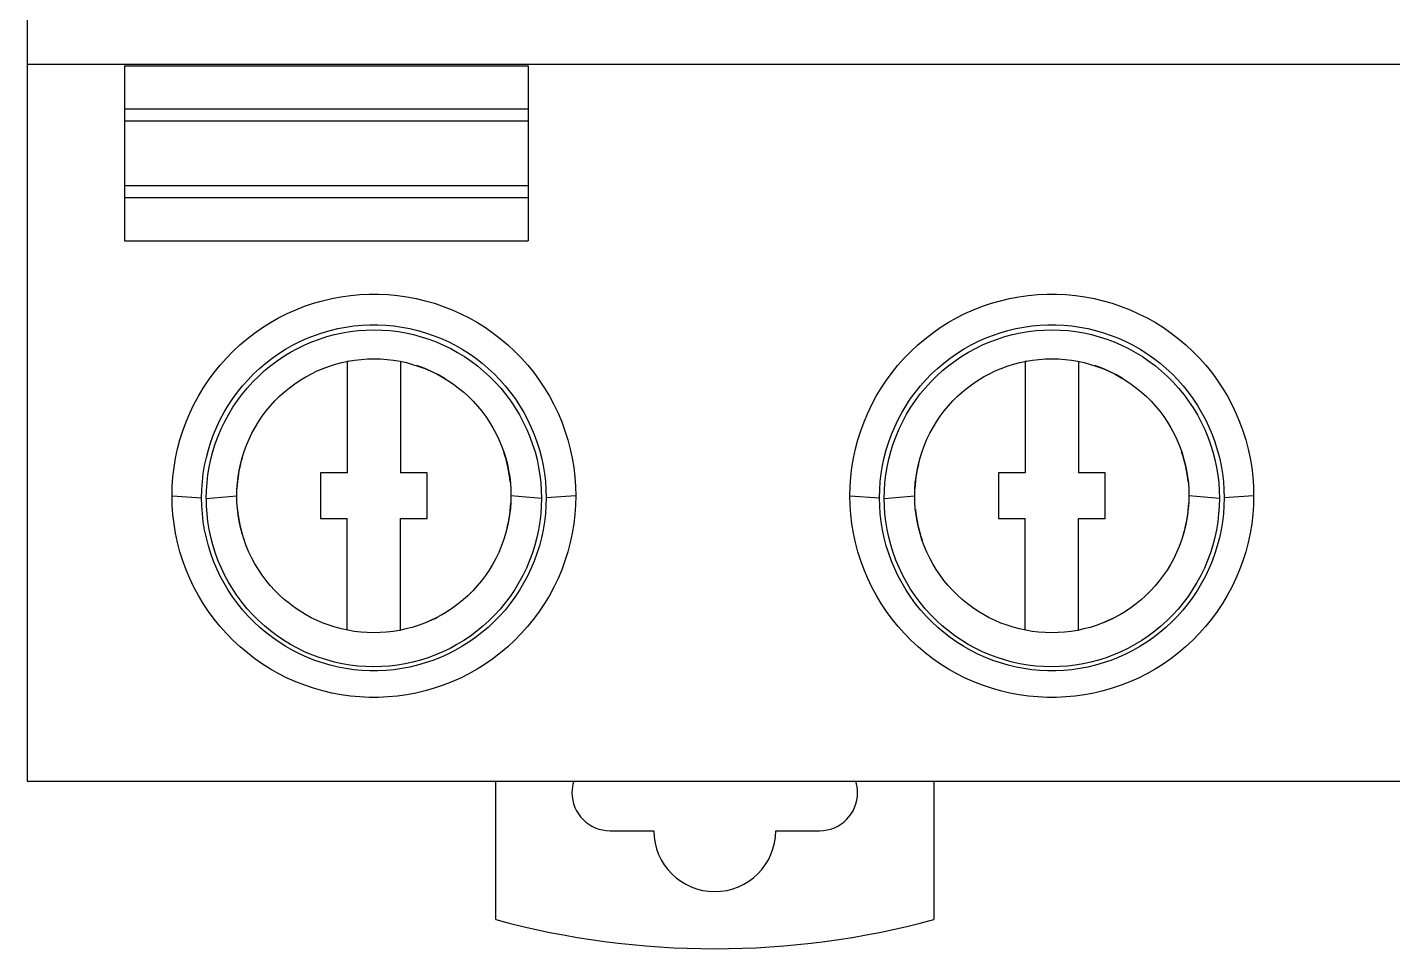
# Model space of a CAD drawing. Header units: millimetres. Extents: x 3609 to 5941, y 2453 to 3731.
# Drawn here: x 5294.52 to 5328.85, y 3342.35 to 3365.53 of the extents above; entities that cross this region are included whole.
import ezdxf

# ---------------------------------------------------------------- set-up
doc = ezdxf.new("R2010")
doc.units = ezdxf.units.MM

msp = doc.modelspace()

# ---------------------------------------------------------------- linework, layer by layer
for p, q in [((5294.519, 3366.579), (5294.519, 3364.605)), ((5294.519, 3364.605), (5294.519, 3346.562)), ((5294.519, 3364.605), (5363.187, 3364.605)), ((5296.961, 3364.567), (5296.961, 3362.35)), ((5296.961, 3364.567), (5307.113, 3364.567)), ((5307.113, 3364.567), (5307.113, 3362.35)), ((5296.961, 3363.482), (5307.113, 3363.482)), ((5296.961, 3363.179), (5307.113, 3363.179)), ((5296.961, 3362.35), (5296.961, 3360.162)), ((5307.113, 3362.35), (5307.113, 3360.162)), ((5296.961, 3361.551), (5307.113, 3361.551)), ((5296.961, 3361.247), (5307.113, 3361.247)), ((5296.961, 3360.162), (5307.113, 3360.162)), ((5301.489, 3358.512), (5301.714, 3358.588)), ((5301.714, 3358.588), (5301.943, 3358.654)), ((5301.943, 3358.654), (5302.174, 3358.709)), ((5302.174, 3358.709), (5302.407, 3358.753)), ((5302.407, 3358.753), (5302.642, 3358.786)), ((5302.642, 3358.786), (5302.879, 3358.809)), ((5302.879, 3358.809), (5303.116, 3358.82)), ((5303.116, 3358.82), (5303.353, 3358.82)), ((5303.353, 3358.82), (5303.591, 3358.809)), ((5303.591, 3358.809), (5303.827, 3358.786)), ((5303.827, 3358.786), (5304.062, 3358.753)), ((5304.062, 3358.753), (5304.296, 3358.709)), ((5304.296, 3358.709), (5304.527, 3358.654)), ((5304.527, 3358.654), (5304.755, 3358.588)), ((5304.755, 3358.588), (5304.98, 3358.511)), ((5318.536, 3358.512), (5318.761, 3358.588)), ((5318.761, 3358.588), (5318.99, 3358.654)), ((5318.99, 3358.654), (5319.221, 3358.709)), ((5319.221, 3358.709), (5319.454, 3358.753)), ((5319.454, 3358.753), (5319.689, 3358.786)), ((5319.689, 3358.786), (5319.926, 3358.809)), ((5319.926, 3358.809), (5320.163, 3358.82)), ((5320.163, 3358.82), (5320.401, 3358.82)), ((5320.401, 3358.82), (5320.638, 3358.809)), ((5320.638, 3358.809), (5320.874, 3358.786)), ((5320.874, 3358.786), (5321.11, 3358.753)), ((5321.11, 3358.753), (5321.343, 3358.709)), ((5321.343, 3358.709), (5321.574, 3358.654)), ((5321.574, 3358.654), (5321.802, 3358.588)), ((5321.802, 3358.588), (5322.027, 3358.511)), ((5300.632, 3358.103), (5300.839, 3358.22)), ((5300.839, 3358.22), (5301.051, 3358.328)), ((5301.051, 3358.328), (5301.268, 3358.425)), ((5301.268, 3358.425), (5301.489, 3358.512)), ((5304.98, 3358.511), (5305.201, 3358.424)), ((5305.201, 3358.424), (5305.418, 3358.327)), ((5305.418, 3358.327), (5305.63, 3358.22)), ((5305.63, 3358.22), (5305.837, 3358.103)), ((5317.679, 3358.103), (5317.886, 3358.22)), ((5317.886, 3358.22), (5318.098, 3358.328)), ((5318.098, 3358.328), (5318.315, 3358.425)), ((5318.315, 3358.425), (5318.536, 3358.512)), ((5322.027, 3358.511), (5322.249, 3358.424)), ((5322.249, 3358.424), (5322.465, 3358.327)), ((5322.465, 3358.327), (5322.678, 3358.22)), ((5322.678, 3358.22), (5322.885, 3358.103)), ((5300.235, 3357.84), (5300.431, 3357.976)), ((5300.431, 3357.976), (5300.632, 3358.103)), ((5301.745, 3357.782), (5301.937, 3357.847)), ((5301.937, 3357.847), (5302.132, 3357.904)), ((5302.132, 3357.904), (5302.329, 3357.951)), ((5302.329, 3357.951), (5302.528, 3357.989)), ((5302.444, 3357.844), (5302.641, 3357.877)), ((5302.528, 3357.989), (5302.729, 3358.017)), ((5302.641, 3357.877), (5302.841, 3357.901)), ((5302.729, 3358.017), (5302.931, 3358.036)), ((5302.841, 3357.901), (5303.041, 3357.915)), ((5302.931, 3358.036), (5303.133, 3358.046)), ((5303.041, 3357.915), (5303.241, 3357.919)), ((5303.133, 3358.046), (5303.336, 3358.046)), ((5303.241, 3357.919), (5303.442, 3357.914)), ((5303.336, 3358.046), (5303.538, 3358.036)), ((5303.442, 3357.914), (5303.642, 3357.9)), ((5303.538, 3358.036), (5303.74, 3358.017)), ((5303.642, 3357.9), (5303.841, 3357.875)), ((5303.74, 3358.017), (5303.941, 3357.989)), ((5303.841, 3357.875), (5304.038, 3357.842)), ((5303.941, 3357.989), (5304.14, 3357.951)), ((5304.14, 3357.951), (5304.337, 3357.904)), ((5304.337, 3357.904), (5304.532, 3357.847)), ((5304.532, 3357.847), (5304.724, 3357.782)), ((5305.837, 3358.103), (5306.039, 3357.976)), ((5306.039, 3357.976), (5306.234, 3357.84)), ((5317.283, 3357.84), (5317.478, 3357.976)), ((5317.478, 3357.976), (5317.679, 3358.103)), ((5318.793, 3357.782), (5318.984, 3357.847)), ((5318.984, 3357.847), (5319.179, 3357.904)), ((5319.179, 3357.904), (5319.376, 3357.951)), ((5319.376, 3357.951), (5319.576, 3357.989)), ((5319.491, 3357.844), (5319.689, 3357.877)), ((5319.576, 3357.989), (5319.776, 3358.017)), ((5319.689, 3357.877), (5319.888, 3357.901)), ((5319.776, 3358.017), (5319.978, 3358.036)), ((5319.888, 3357.901), (5320.088, 3357.915)), ((5319.978, 3358.036), (5320.181, 3358.046)), ((5320.088, 3357.915), (5320.289, 3357.919)), ((5320.181, 3358.046), (5320.383, 3358.046)), ((5320.289, 3357.919), (5320.489, 3357.914)), ((5320.383, 3358.046), (5320.586, 3358.036)), ((5320.489, 3357.914), (5320.689, 3357.9)), ((5320.586, 3358.036), (5320.787, 3358.017)), ((5320.689, 3357.9), (5320.888, 3357.875)), ((5320.787, 3358.017), (5320.988, 3357.989)), ((5320.888, 3357.875), (5321.085, 3357.842)), ((5320.988, 3357.989), (5321.187, 3357.951)), ((5321.187, 3357.951), (5321.384, 3357.904)), ((5321.384, 3357.904), (5321.579, 3357.847)), ((5321.579, 3357.847), (5321.771, 3357.782)), ((5322.885, 3358.103), (5323.086, 3357.976)), ((5323.086, 3357.976), (5323.281, 3357.84)), ((5299.691, 3357.379), (5299.865, 3357.542)), ((5299.865, 3357.542), (5300.047, 3357.695)), ((5300.047, 3357.695), (5300.235, 3357.84)), ((5301.014, 3357.432), (5301.19, 3357.532)), ((5301.19, 3357.532), (5301.371, 3357.624)), ((5301.315, 3357.454), (5301.494, 3357.541)), ((5301.371, 3357.624), (5301.557, 3357.707)), ((5301.494, 3357.541), (5301.678, 3357.62)), ((5301.557, 3357.707), (5301.745, 3357.782)), ((5301.678, 3357.62), (5301.865, 3357.689)), ((5301.865, 3357.689), (5302.055, 3357.75)), ((5302.055, 3357.75), (5302.248, 3357.802)), ((5302.248, 3357.802), (5302.444, 3357.844)), ((5304.038, 3357.842), (5304.233, 3357.799)), ((5304.233, 3357.799), (5304.426, 3357.746)), ((5304.426, 3357.746), (5304.616, 3357.685)), ((5304.616, 3357.685), (5304.803, 3357.615)), ((5304.724, 3357.782), (5304.913, 3357.707)), ((5304.803, 3357.615), (5304.986, 3357.536)), ((5304.913, 3357.707), (5305.098, 3357.624)), ((5304.986, 3357.536), (5305.165, 3357.448)), ((5305.098, 3357.624), (5305.279, 3357.532)), ((5305.279, 3357.532), (5305.455, 3357.431)), ((5306.234, 3357.84), (5306.422, 3357.695)), ((5306.422, 3357.695), (5306.604, 3357.541)), ((5306.604, 3357.541), (5306.778, 3357.379)), ((5316.738, 3357.379), (5316.912, 3357.542)), ((5316.912, 3357.542), (5317.094, 3357.695)), ((5317.094, 3357.695), (5317.283, 3357.84)), ((5318.061, 3357.432), (5318.238, 3357.532)), ((5318.238, 3357.532), (5318.419, 3357.624)), ((5318.362, 3357.454), (5318.541, 3357.541)), ((5318.419, 3357.624), (5318.604, 3357.707)), ((5318.541, 3357.541), (5318.725, 3357.62)), ((5318.604, 3357.707), (5318.793, 3357.782)), ((5318.725, 3357.62), (5318.912, 3357.689)), ((5318.912, 3357.689), (5319.102, 3357.75)), ((5319.102, 3357.75), (5319.295, 3357.802)), ((5319.295, 3357.802), (5319.491, 3357.844)), ((5321.085, 3357.842), (5321.28, 3357.799)), ((5321.28, 3357.799), (5321.473, 3357.746)), ((5321.473, 3357.746), (5321.663, 3357.685)), ((5321.663, 3357.685), (5321.85, 3357.615)), ((5321.771, 3357.782), (5321.96, 3357.707)), ((5321.85, 3357.615), (5322.033, 3357.536)), ((5321.96, 3357.707), (5322.145, 3357.624)), ((5322.033, 3357.536), (5322.212, 3357.448)), ((5322.145, 3357.624), (5322.326, 3357.532)), ((5322.326, 3357.532), (5322.503, 3357.431)), ((5323.281, 3357.84), (5323.47, 3357.695)), ((5323.47, 3357.695), (5323.651, 3357.541)), ((5323.651, 3357.541), (5323.826, 3357.379)), ((5299.366, 3357.031), (5299.524, 3357.209)), ((5299.524, 3357.209), (5299.691, 3357.379)), ((5300.515, 3357.082), (5300.676, 3357.207)), ((5300.676, 3357.207), (5300.842, 3357.323)), ((5300.803, 3357.142), (5300.969, 3357.255)), ((5300.842, 3357.323), (5301.014, 3357.432)), ((5300.969, 3357.255), (5301.139, 3357.358)), ((5301.139, 3357.358), (5301.315, 3357.454)), ((5302.749, 3357.159), (5302.912, 3357.178)), ((5302.912, 3357.178), (5303.076, 3357.189)), ((5303.076, 3357.189), (5303.24, 3357.193)), ((5303.24, 3357.193), (5303.404, 3357.189)), ((5303.404, 3357.189), (5303.568, 3357.177)), ((5303.568, 3357.177), (5303.731, 3357.157)), ((5305.165, 3357.448), (5305.34, 3357.352)), ((5305.34, 3357.352), (5305.511, 3357.248)), ((5305.455, 3357.431), (5305.627, 3357.323)), ((5305.511, 3357.248), (5305.677, 3357.135)), ((5305.627, 3357.323), (5305.794, 3357.206)), ((5305.794, 3357.206), (5305.955, 3357.082)), ((5306.778, 3357.379), (5306.945, 3357.209)), ((5306.945, 3357.209), (5307.103, 3357.031)), ((5316.413, 3357.031), (5316.571, 3357.209)), ((5316.571, 3357.209), (5316.738, 3357.379)), ((5317.562, 3357.082), (5317.723, 3357.207)), ((5317.723, 3357.207), (5317.889, 3357.323)), ((5317.85, 3357.142), (5318.016, 3357.255)), ((5317.889, 3357.323), (5318.061, 3357.432)), ((5318.016, 3357.255), (5318.187, 3357.358)), ((5318.187, 3357.358), (5318.362, 3357.454)), ((5319.796, 3357.159), (5319.959, 3357.178)), ((5319.959, 3357.178), (5320.123, 3357.189)), ((5320.123, 3357.189), (5320.287, 3357.193)), ((5320.287, 3357.193), (5320.452, 3357.189)), ((5320.452, 3357.189), (5320.615, 3357.177)), ((5320.615, 3357.177), (5320.778, 3357.157)), ((5322.212, 3357.448), (5322.387, 3357.352)), ((5322.387, 3357.352), (5322.558, 3357.248)), ((5322.503, 3357.431), (5322.674, 3357.323)), ((5322.558, 3357.248), (5322.724, 3357.135)), ((5322.674, 3357.323), (5322.841, 3357.206)), ((5322.841, 3357.206), (5323.002, 3357.082)), ((5323.826, 3357.379), (5323.992, 3357.209)), ((5323.992, 3357.209), (5324.151, 3357.031)), ((5299.075, 3356.654), (5299.216, 3356.846)), ((5299.216, 3356.846), (5299.366, 3357.031)), ((5300.211, 3356.812), (5300.36, 3356.951)), ((5300.337, 3356.758), (5300.486, 3356.894)), ((5300.36, 3356.951), (5300.515, 3357.082)), ((5300.486, 3356.894), (5300.642, 3357.022)), ((5300.642, 3357.022), (5300.803, 3357.142)), ((5301.664, 3356.814), (5301.811, 3356.885)), ((5301.811, 3356.885), (5301.961, 3356.949)), ((5301.961, 3356.949), (5302.114, 3357.006)), ((5302.114, 3357.006), (5302.269, 3357.055)), ((5302.269, 3357.055), (5302.427, 3357.097)), ((5302.427, 3357.097), (5302.587, 3357.132)), ((5302.564, 3357.127), (5302.564, 3354.32)), ((5302.587, 3357.132), (5302.749, 3357.159)), ((5303.731, 3357.157), (5303.892, 3357.13)), ((5303.892, 3357.13), (5304.052, 3357.095)), ((5303.905, 3357.127), (5303.905, 3354.32)), ((5304.052, 3357.095), (5304.209, 3357.052)), ((5304.209, 3357.052), (5304.365, 3357.002)), ((5304.365, 3357.002), (5304.517, 3356.945)), ((5304.517, 3356.945), (5304.667, 3356.881)), ((5304.667, 3356.881), (5304.814, 3356.81)), ((5305.677, 3357.135), (5305.838, 3357.013)), ((5305.838, 3357.013), (5305.993, 3356.884)), ((5305.955, 3357.082), (5306.11, 3356.95)), ((5305.993, 3356.884), (5306.143, 3356.748)), ((5306.11, 3356.95), (5306.258, 3356.811)), ((5307.103, 3357.031), (5307.253, 3356.846)), ((5307.253, 3356.846), (5307.394, 3356.653)), ((5316.122, 3356.654), (5316.263, 3356.846)), ((5316.263, 3356.846), (5316.413, 3357.031)), ((5317.258, 3356.812), (5317.407, 3356.951)), ((5317.384, 3356.758), (5317.533, 3356.894)), ((5317.407, 3356.951), (5317.562, 3357.082)), ((5317.533, 3356.894), (5317.689, 3357.022)), ((5317.689, 3357.022), (5317.85, 3357.142)), ((5318.711, 3356.814), (5318.858, 3356.885)), ((5318.858, 3356.885), (5319.008, 3356.949)), ((5319.008, 3356.949), (5319.161, 3357.006)), ((5319.161, 3357.006), (5319.317, 3357.055)), ((5319.317, 3357.055), (5319.475, 3357.097)), ((5319.475, 3357.097), (5319.635, 3357.132)), ((5319.611, 3357.127), (5319.611, 3354.32)), ((5319.635, 3357.132), (5319.796, 3357.159)), ((5320.778, 3357.157), (5320.939, 3357.13)), ((5320.939, 3357.13), (5321.099, 3357.095)), ((5320.952, 3357.127), (5320.952, 3354.32)), ((5321.099, 3357.095), (5321.257, 3357.052)), ((5321.257, 3357.052), (5321.412, 3357.002)), ((5321.412, 3357.002), (5321.565, 3356.945)), ((5321.565, 3356.945), (5321.714, 3356.881)), ((5321.714, 3356.881), (5321.861, 3356.81)), ((5322.724, 3357.135), (5322.885, 3357.013)), ((5322.885, 3357.013), (5323.041, 3356.884)), ((5323.002, 3357.082), (5323.157, 3356.95)), ((5323.041, 3356.884), (5323.19, 3356.748)), ((5323.157, 3356.95), (5323.306, 3356.811)), ((5324.151, 3357.031), (5324.301, 3356.846)), ((5324.301, 3356.846), (5324.442, 3356.653)), ((5298.943, 3356.455), (5299.075, 3356.654)), ((5299.805, 3356.355), (5299.933, 3356.513)), ((5299.933, 3356.513), (5300.069, 3356.666)), ((5300.056, 3356.464), (5300.193, 3356.615)), ((5300.069, 3356.666), (5300.211, 3356.812)), ((5300.193, 3356.615), (5300.337, 3356.758)), ((5301.113, 3356.463), (5301.245, 3356.561)), ((5301.245, 3356.561), (5301.381, 3356.652)), ((5301.381, 3356.652), (5301.52, 3356.737)), ((5301.52, 3356.737), (5301.664, 3356.814)), ((5304.814, 3356.81), (5304.957, 3356.732)), ((5304.957, 3356.732), (5305.097, 3356.646)), ((5305.097, 3356.646), (5305.233, 3356.555)), ((5305.233, 3356.555), (5305.365, 3356.456)), ((5306.143, 3356.748), (5306.286, 3356.603)), ((5306.258, 3356.811), (5306.4, 3356.665)), ((5306.286, 3356.603), (5306.423, 3356.452)), ((5306.4, 3356.665), (5306.536, 3356.513)), ((5306.536, 3356.513), (5306.664, 3356.354)), ((5307.394, 3356.653), (5307.526, 3356.455)), ((5315.99, 3356.455), (5316.122, 3356.654)), ((5316.853, 3356.355), (5316.981, 3356.513)), ((5316.981, 3356.513), (5317.116, 3356.666)), ((5317.104, 3356.464), (5317.24, 3356.615)), ((5317.116, 3356.666), (5317.258, 3356.812)), ((5317.24, 3356.615), (5317.384, 3356.758)), ((5318.16, 3356.463), (5318.292, 3356.561)), ((5318.292, 3356.561), (5318.428, 3356.652)), ((5318.428, 3356.652), (5318.567, 3356.737)), ((5318.567, 3356.737), (5318.711, 3356.814)), ((5321.861, 3356.81), (5322.004, 3356.732)), ((5322.004, 3356.732), (5322.144, 3356.646)), ((5322.144, 3356.646), (5322.28, 3356.555)), ((5322.28, 3356.555), (5322.412, 3356.456)), ((5323.19, 3356.748), (5323.334, 3356.603)), ((5323.306, 3356.811), (5323.448, 3356.665)), ((5323.334, 3356.603), (5323.47, 3356.452)), ((5323.448, 3356.665), (5323.583, 3356.513)), ((5323.583, 3356.513), (5323.711, 3356.354)), ((5324.442, 3356.653), (5324.574, 3356.455)), ((5298.707, 3356.041), (5298.82, 3356.251)), ((5298.82, 3356.251), (5298.943, 3356.455)), ((5299.572, 3356.02), (5299.685, 3356.19)), ((5299.685, 3356.19), (5299.805, 3356.355)), ((5299.69, 3355.972), (5299.804, 3356.142)), ((5299.804, 3356.142), (5299.927, 3356.306)), ((5299.927, 3356.306), (5300.056, 3356.464)), ((5300.634, 3356.009), (5300.746, 3356.132)), ((5300.746, 3356.132), (5300.863, 3356.248)), ((5300.863, 3356.248), (5300.986, 3356.359)), ((5300.986, 3356.359), (5301.113, 3356.463)), ((5305.365, 3356.456), (5305.492, 3356.351)), ((5305.492, 3356.351), (5305.614, 3356.24)), ((5305.614, 3356.24), (5305.731, 3356.123)), ((5306.423, 3356.452), (5306.552, 3356.293)), ((5306.552, 3356.293), (5306.674, 3356.129)), ((5306.664, 3356.354), (5306.784, 3356.19)), ((5306.784, 3356.19), (5306.897, 3356.019)), ((5307.526, 3356.455), (5307.649, 3356.25)), ((5307.649, 3356.25), (5307.762, 3356.04)), ((5315.754, 3356.041), (5315.867, 3356.251)), ((5315.867, 3356.251), (5315.99, 3356.455)), ((5316.619, 3356.02), (5316.732, 3356.19)), ((5316.732, 3356.19), (5316.853, 3356.355)), ((5316.737, 3355.972), (5316.851, 3356.142)), ((5316.851, 3356.142), (5316.974, 3356.306)), ((5316.974, 3356.306), (5317.104, 3356.464)), ((5317.681, 3356.009), (5317.793, 3356.132)), ((5317.793, 3356.132), (5317.911, 3356.248)), ((5317.911, 3356.248), (5318.033, 3356.359)), ((5318.033, 3356.359), (5318.16, 3356.463)), ((5322.412, 3356.456), (5322.539, 3356.351)), ((5322.539, 3356.351), (5322.661, 3356.24)), ((5322.661, 3356.24), (5322.779, 3356.123)), ((5323.47, 3356.452), (5323.6, 3356.293)), ((5323.6, 3356.293), (5323.722, 3356.129)), ((5323.711, 3356.354), (5323.831, 3356.19)), ((5323.831, 3356.19), (5323.944, 3356.019)), ((5324.574, 3356.455), (5324.696, 3356.25)), ((5324.696, 3356.25), (5324.809, 3356.04)), ((5298.512, 3355.606), (5298.604, 3355.826)), ((5298.604, 3355.826), (5298.707, 3356.041)), ((5299.371, 3355.664), (5299.468, 3355.845)), ((5299.468, 3355.845), (5299.572, 3356.02)), ((5299.486, 3355.616), (5299.583, 3355.797)), ((5299.583, 3355.797), (5299.69, 3355.972)), ((5300.428, 3355.748), (5300.528, 3355.881)), ((5300.528, 3355.881), (5300.634, 3356.009)), ((5305.731, 3356.123), (5305.843, 3355.999)), ((5305.843, 3355.999), (5305.949, 3355.87)), ((5305.949, 3355.87), (5306.049, 3355.736)), ((5306.674, 3356.129), (5306.788, 3355.958)), ((5306.788, 3355.958), (5306.894, 3355.782)), ((5306.897, 3356.019), (5307.001, 3355.844)), ((5307.001, 3355.844), (5307.098, 3355.664)), ((5307.762, 3356.04), (5307.865, 3355.825)), ((5307.865, 3355.825), (5307.957, 3355.605)), ((5315.559, 3355.606), (5315.652, 3355.826)), ((5315.652, 3355.826), (5315.754, 3356.041)), ((5316.419, 3355.664), (5316.515, 3355.845)), ((5316.515, 3355.845), (5316.619, 3356.02)), ((5316.533, 3355.616), (5316.63, 3355.797)), ((5316.63, 3355.797), (5316.737, 3355.972)), ((5317.475, 3355.748), (5317.575, 3355.881)), ((5317.575, 3355.881), (5317.681, 3356.009)), ((5322.779, 3356.123), (5322.89, 3355.999)), ((5322.89, 3355.999), (5322.996, 3355.87)), ((5322.996, 3355.87), (5323.096, 3355.736)), ((5323.722, 3356.129), (5323.836, 3355.958)), ((5323.836, 3355.958), (5323.941, 3355.782)), ((5323.944, 3356.019), (5324.049, 3355.844)), ((5324.049, 3355.844), (5324.145, 3355.664)), ((5324.809, 3356.04), (5324.912, 3355.825)), ((5324.912, 3355.825), (5325.004, 3355.605)), ((5298.429, 3355.381), (5298.512, 3355.606)), ((5299.204, 3355.291), (5299.284, 3355.48)), ((5299.284, 3355.48), (5299.371, 3355.664)), ((5299.397, 3355.431), (5299.486, 3355.616)), ((5300.167, 3355.32), (5300.247, 3355.467)), ((5300.247, 3355.467), (5300.334, 3355.609)), ((5300.334, 3355.609), (5300.428, 3355.748)), ((5306.049, 3355.736), (5306.142, 3355.598)), ((5306.142, 3355.598), (5306.228, 3355.454)), ((5306.228, 3355.454), (5306.308, 3355.307)), ((5306.894, 3355.782), (5306.991, 3355.601)), ((5306.991, 3355.601), (5307.078, 3355.416)), ((5307.098, 3355.664), (5307.185, 3355.479)), ((5307.185, 3355.479), (5307.265, 3355.291)), ((5307.957, 3355.605), (5308.039, 3355.381)), ((5315.477, 3355.381), (5315.559, 3355.606)), ((5316.252, 3355.291), (5316.331, 3355.48)), ((5316.331, 3355.48), (5316.419, 3355.664)), ((5316.444, 3355.431), (5316.533, 3355.616)), ((5317.214, 3355.32), (5317.294, 3355.467)), ((5317.294, 3355.467), (5317.381, 3355.609)), ((5317.381, 3355.609), (5317.475, 3355.748)), ((5323.096, 3355.736), (5323.189, 3355.598)), ((5323.189, 3355.598), (5323.276, 3355.454)), ((5323.276, 3355.454), (5323.355, 3355.307)), ((5323.941, 3355.782), (5324.038, 3355.601)), ((5324.038, 3355.601), (5324.126, 3355.416)), ((5324.145, 3355.664), (5324.233, 3355.479)), ((5324.233, 3355.479), (5324.312, 3355.291)), ((5325.004, 3355.605), (5325.087, 3355.381)), ((5298.297, 3354.923), (5298.358, 3355.154)), ((5298.358, 3355.154), (5298.429, 3355.381)), ((5299.073, 3354.904), (5299.134, 3355.099)), ((5299.134, 3355.099), (5299.204, 3355.291)), ((5299.247, 3355.051), (5299.317, 3355.243)), ((5299.317, 3355.243), (5299.397, 3355.431)), ((5300.03, 3355.016), (5300.095, 3355.169)), ((5300.095, 3355.169), (5300.167, 3355.32)), ((5306.308, 3355.307), (5306.38, 3355.157)), ((5306.38, 3355.157), (5306.444, 3355.004)), ((5307.078, 3355.416), (5307.157, 3355.228)), ((5307.157, 3355.228), (5307.226, 3355.038)), ((5307.265, 3355.291), (5307.335, 3355.099)), ((5308.039, 3355.381), (5308.111, 3355.153)), ((5308.111, 3355.153), (5308.172, 3354.922)), ((5315.344, 3354.923), (5315.405, 3355.154)), ((5315.405, 3355.154), (5315.477, 3355.381)), ((5316.12, 3354.904), (5316.181, 3355.099)), ((5316.181, 3355.099), (5316.252, 3355.291)), ((5316.294, 3355.051), (5316.364, 3355.243)), ((5316.364, 3355.243), (5316.444, 3355.431)), ((5317.077, 3355.016), (5317.142, 3355.169)), ((5317.142, 3355.169), (5317.214, 3355.32)), ((5323.355, 3355.307), (5323.427, 3355.157)), ((5323.427, 3355.157), (5323.491, 3355.004)), ((5324.126, 3355.416), (5324.204, 3355.228)), ((5324.204, 3355.228), (5324.273, 3355.038)), ((5324.312, 3355.291), (5324.382, 3355.099)), ((5325.087, 3355.381), (5325.158, 3355.153)), ((5325.158, 3355.153), (5325.219, 3354.922)), ((5298.247, 3354.689), (5298.297, 3354.923)), ((5299.021, 3354.706), (5299.073, 3354.904)), ((5299.135, 3354.663), (5299.186, 3354.858)), ((5299.186, 3354.858), (5299.247, 3355.051)), ((5299.922, 3354.703), (5299.972, 3354.86)), ((5299.972, 3354.86), (5300.03, 3355.016)), ((5306.444, 3355.004), (5306.5, 3354.85)), ((5306.5, 3354.85), (5306.549, 3354.694)), ((5307.226, 3355.038), (5307.286, 3354.847)), ((5307.286, 3354.847), (5307.336, 3354.654)), ((5307.335, 3355.099), (5307.396, 3354.903)), ((5307.396, 3354.903), (5307.448, 3354.705)), ((5308.172, 3354.922), (5308.222, 3354.689)), ((5315.294, 3354.689), (5315.344, 3354.923)), ((5316.068, 3354.706), (5316.12, 3354.904)), ((5316.182, 3354.663), (5316.233, 3354.858)), ((5316.233, 3354.858), (5316.294, 3355.051)), ((5316.969, 3354.703), (5317.019, 3354.86)), ((5317.019, 3354.86), (5317.077, 3355.016)), ((5323.491, 3355.004), (5323.548, 3354.85)), ((5323.548, 3354.85), (5323.596, 3354.694)), ((5324.273, 3355.038), (5324.333, 3354.847)), ((5324.333, 3354.847), (5324.383, 3354.654)), ((5324.382, 3355.099), (5324.443, 3354.903)), ((5324.443, 3354.903), (5324.495, 3354.705)), ((5325.219, 3354.922), (5325.269, 3354.689)), ((5298.18, 3354.218), (5298.208, 3354.454)), ((5298.208, 3354.454), (5298.247, 3354.689)), ((5298.945, 3354.304), (5298.978, 3354.506)), ((5298.978, 3354.506), (5299.021, 3354.706)), ((5299.061, 3354.27), (5299.093, 3354.466)), ((5299.093, 3354.466), (5299.135, 3354.663)), ((5299.846, 3354.384), (5299.88, 3354.544)), ((5299.88, 3354.544), (5299.922, 3354.703)), ((5306.549, 3354.694), (5306.59, 3354.537)), ((5306.59, 3354.537), (5306.623, 3354.379)), ((5307.336, 3354.654), (5307.377, 3354.46)), ((5307.377, 3354.46), (5307.408, 3354.265)), ((5307.448, 3354.705), (5307.49, 3354.505)), ((5307.49, 3354.505), (5307.524, 3354.304)), ((5308.222, 3354.689), (5308.261, 3354.454)), ((5308.261, 3354.454), (5308.288, 3354.218)), ((5315.228, 3354.218), (5315.255, 3354.454)), ((5315.255, 3354.454), (5315.294, 3354.689)), ((5315.992, 3354.304), (5316.026, 3354.506)), ((5316.026, 3354.506), (5316.068, 3354.706)), ((5316.108, 3354.27), (5316.141, 3354.466)), ((5316.141, 3354.466), (5316.182, 3354.663)), ((5316.894, 3354.384), (5316.928, 3354.544)), ((5316.928, 3354.544), (5316.969, 3354.703)), ((5323.596, 3354.694), (5323.637, 3354.537)), ((5323.637, 3354.537), (5323.671, 3354.379)), ((5324.383, 3354.654), (5324.424, 3354.46)), ((5324.424, 3354.46), (5324.455, 3354.265)), ((5324.495, 3354.705), (5324.538, 3354.505)), ((5324.538, 3354.505), (5324.571, 3354.304)), ((5325.269, 3354.689), (5325.308, 3354.454)), ((5325.308, 3354.454), (5325.336, 3354.218)), ((5298.164, 3353.981), (5298.18, 3354.218)), ((5298.907, 3353.899), (5298.921, 3354.102)), ((5298.921, 3354.102), (5298.945, 3354.304)), ((5299.025, 3353.876), (5299.038, 3354.073)), ((5299.038, 3354.073), (5299.061, 3354.27)), ((5299.801, 3354.064), (5299.82, 3354.225)), ((5299.82, 3354.225), (5299.846, 3354.384)), ((5301.894, 3354.32), (5301.894, 3353.171)), ((5302.564, 3354.32), (5301.894, 3354.32)), ((5304.575, 3354.32), (5303.905, 3354.32)), ((5304.575, 3353.171), (5304.575, 3354.32)), ((5306.623, 3354.379), (5306.649, 3354.221)), ((5306.649, 3354.221), (5306.668, 3354.062)), ((5307.408, 3354.265), (5307.43, 3354.07)), ((5307.43, 3354.07), (5307.444, 3353.875)), ((5307.524, 3354.304), (5307.547, 3354.101)), ((5307.547, 3354.101), (5307.562, 3353.899)), ((5308.288, 3354.218), (5308.305, 3353.981)), ((5315.211, 3353.981), (5315.228, 3354.218)), ((5315.954, 3353.899), (5315.969, 3354.102)), ((5315.969, 3354.102), (5315.992, 3354.304)), ((5316.072, 3353.876), (5316.086, 3354.073)), ((5316.086, 3354.073), (5316.108, 3354.27)), ((5316.849, 3354.064), (5316.867, 3354.225)), ((5316.867, 3354.225), (5316.894, 3354.384)), ((5318.941, 3354.32), (5318.941, 3353.171)), ((5319.611, 3354.32), (5318.941, 3354.32)), ((5321.622, 3354.32), (5320.952, 3354.32)), ((5321.622, 3353.171), (5321.622, 3354.32)), ((5323.671, 3354.379), (5323.696, 3354.221)), ((5323.696, 3354.221), (5323.715, 3354.062)), ((5324.455, 3354.265), (5324.478, 3354.07)), ((5324.478, 3354.07), (5324.491, 3353.875)), ((5324.571, 3354.304), (5324.595, 3354.101)), ((5324.595, 3354.101), (5324.609, 3353.899)), ((5325.336, 3354.218), (5325.352, 3353.981)), ((5298.164, 3353.51), (5298.158, 3353.745)), ((5298.158, 3353.745), (5298.164, 3353.981)), ((5298.158, 3353.745), (5298.903, 3353.696)), ((5298.903, 3353.696), (5298.907, 3353.899)), ((5299.02, 3353.68), (5299.025, 3353.876)), ((5299.02, 3353.68), (5299.787, 3353.745)), ((5299.787, 3353.745), (5299.79, 3353.905)), ((5299.79, 3353.586), (5299.787, 3353.745)), ((5299.79, 3353.905), (5299.801, 3354.064)), ((5306.668, 3354.062), (5306.678, 3353.904)), ((5306.678, 3353.904), (5306.682, 3353.745)), ((5306.682, 3353.745), (5306.678, 3353.585)), ((5307.448, 3353.68), (5306.682, 3353.745)), ((5307.444, 3353.875), (5307.448, 3353.68)), ((5307.562, 3353.899), (5307.566, 3353.696)), ((5308.31, 3353.745), (5307.566, 3353.696)), ((5308.305, 3353.981), (5308.31, 3353.745)), ((5308.31, 3353.745), (5308.305, 3353.51)), ((5315.206, 3353.745), (5315.211, 3353.981)), ((5315.211, 3353.51), (5315.206, 3353.745)), ((5315.206, 3353.745), (5315.95, 3353.696)), ((5315.95, 3353.696), (5315.954, 3353.899)), ((5316.068, 3353.68), (5316.072, 3353.876)), ((5316.068, 3353.68), (5316.834, 3353.745)), ((5316.834, 3353.745), (5316.837, 3353.905)), ((5316.837, 3353.586), (5316.834, 3353.745)), ((5316.837, 3353.905), (5316.849, 3354.064)), ((5323.715, 3354.062), (5323.726, 3353.904)), ((5323.726, 3353.904), (5323.729, 3353.745)), ((5323.729, 3353.745), (5323.726, 3353.585)), ((5324.495, 3353.68), (5323.729, 3353.745)), ((5324.491, 3353.875), (5324.495, 3353.68)), ((5324.609, 3353.899), (5324.613, 3353.696)), ((5325.357, 3353.745), (5324.613, 3353.696)), ((5325.352, 3353.981), (5325.357, 3353.745)), ((5325.357, 3353.745), (5325.352, 3353.51)), ((5298.18, 3353.274), (5298.164, 3353.51)), ((5298.907, 3353.494), (5298.903, 3353.696)), ((5298.921, 3353.291), (5298.907, 3353.494)), ((5299.025, 3353.485), (5299.021, 3353.68)), ((5299.038, 3353.289), (5299.025, 3353.485)), ((5299.801, 3353.427), (5299.79, 3353.586)), ((5299.82, 3353.268), (5299.801, 3353.427)), ((5306.667, 3353.425), (5306.648, 3353.264)), ((5306.678, 3353.585), (5306.667, 3353.425)), ((5307.444, 3353.484), (5307.43, 3353.287)), ((5307.448, 3353.68), (5307.444, 3353.484)), ((5307.562, 3353.494), (5307.548, 3353.291)), ((5307.566, 3353.696), (5307.562, 3353.494)), ((5308.305, 3353.51), (5308.289, 3353.274)), ((5315.227, 3353.274), (5315.211, 3353.51)), ((5315.954, 3353.494), (5315.95, 3353.696)), ((5315.968, 3353.291), (5315.954, 3353.494)), ((5316.072, 3353.485), (5316.068, 3353.68)), ((5316.086, 3353.289), (5316.072, 3353.485)), ((5316.849, 3353.427), (5316.837, 3353.586)), ((5316.867, 3353.268), (5316.849, 3353.427)), ((5323.714, 3353.425), (5323.696, 3353.264)), ((5323.726, 3353.585), (5323.714, 3353.425)), ((5324.491, 3353.484), (5324.477, 3353.287)), ((5324.495, 3353.68), (5324.491, 3353.484)), ((5324.609, 3353.494), (5324.595, 3353.291)), ((5324.613, 3353.696), (5324.609, 3353.494)), ((5325.352, 3353.51), (5325.336, 3353.274)), ((5298.208, 3353.037), (5298.18, 3353.274)), ((5298.945, 3353.088), (5298.921, 3353.291)), ((5298.978, 3352.887), (5298.945, 3353.088)), ((5299.061, 3353.094), (5299.038, 3353.289)), ((5299.093, 3352.898), (5299.061, 3353.094)), ((5299.846, 3353.109), (5299.82, 3353.268)), ((5299.879, 3352.951), (5299.846, 3353.109)), ((5301.894, 3353.171), (5302.564, 3353.171)), ((5302.564, 3350.363), (5302.564, 3353.171)), ((5303.905, 3350.363), (5303.905, 3353.171)), ((5303.905, 3353.171), (5304.575, 3353.171)), ((5306.622, 3353.104), (5306.588, 3352.944)), ((5306.648, 3353.264), (5306.622, 3353.104)), ((5307.407, 3353.089), (5307.375, 3352.892)), ((5307.43, 3353.287), (5307.407, 3353.089)), ((5307.524, 3353.089), (5307.491, 3352.887)), ((5307.548, 3353.291), (5307.524, 3353.089)), ((5308.289, 3353.274), (5308.261, 3353.038)), ((5315.255, 3353.037), (5315.227, 3353.274)), ((5315.992, 3353.088), (5315.968, 3353.291)), ((5316.025, 3352.887), (5315.992, 3353.088)), ((5316.108, 3353.094), (5316.086, 3353.289)), ((5316.14, 3352.898), (5316.108, 3353.094)), ((5316.893, 3353.109), (5316.867, 3353.268)), ((5316.926, 3352.951), (5316.893, 3353.109)), ((5318.941, 3353.171), (5319.611, 3353.171)), ((5319.611, 3350.363), (5319.611, 3353.171)), ((5320.952, 3350.363), (5320.952, 3353.171)), ((5320.952, 3353.171), (5321.622, 3353.171)), ((5323.669, 3353.104), (5323.635, 3352.944)), ((5323.696, 3353.264), (5323.669, 3353.104)), ((5324.454, 3353.089), (5324.422, 3352.892)), ((5324.477, 3353.287), (5324.454, 3353.089)), ((5324.571, 3353.089), (5324.538, 3352.887)), ((5324.595, 3353.291), (5324.571, 3353.089)), ((5325.336, 3353.274), (5325.308, 3353.038)), ((5298.247, 3352.802), (5298.208, 3353.037)), ((5298.297, 3352.568), (5298.247, 3352.802)), ((5299.021, 3352.686), (5298.978, 3352.887)), ((5299.134, 3352.704), (5299.093, 3352.898)), ((5299.184, 3352.51), (5299.134, 3352.704)), ((5299.92, 3352.793), (5299.879, 3352.951)), ((5299.97, 3352.637), (5299.92, 3352.793)), ((5306.546, 3352.785), (5306.496, 3352.627)), ((5306.588, 3352.944), (5306.546, 3352.785)), ((5307.375, 3352.892), (5307.333, 3352.695)), ((5307.491, 3352.887), (5307.448, 3352.686)), ((5308.222, 3352.802), (5308.172, 3352.569)), ((5308.261, 3353.038), (5308.222, 3352.802)), ((5315.294, 3352.802), (5315.255, 3353.037)), ((5315.344, 3352.568), (5315.294, 3352.802)), ((5316.068, 3352.686), (5316.025, 3352.887)), ((5316.181, 3352.704), (5316.14, 3352.898)), ((5316.231, 3352.51), (5316.181, 3352.704)), ((5316.968, 3352.793), (5316.926, 3352.951)), ((5317.017, 3352.637), (5316.968, 3352.793)), ((5323.593, 3352.785), (5323.543, 3352.627)), ((5323.635, 3352.944), (5323.593, 3352.785)), ((5324.422, 3352.892), (5324.38, 3352.695)), ((5324.538, 3352.887), (5324.495, 3352.686)), ((5325.269, 3352.802), (5325.219, 3352.569)), ((5325.308, 3353.038), (5325.269, 3352.802)), ((5298.358, 3352.337), (5298.297, 3352.568)), ((5299.073, 3352.487), (5299.021, 3352.686)), ((5299.134, 3352.291), (5299.073, 3352.487)), ((5299.244, 3352.318), (5299.184, 3352.51)), ((5300.026, 3352.482), (5299.97, 3352.637)), ((5300.091, 3352.329), (5300.026, 3352.482)), ((5306.438, 3352.471), (5306.372, 3352.317)), ((5306.496, 3352.627), (5306.438, 3352.471)), ((5307.281, 3352.5), (5307.22, 3352.306)), ((5307.333, 3352.695), (5307.281, 3352.5)), ((5307.396, 3352.487), (5307.335, 3352.291)), ((5307.448, 3352.686), (5307.396, 3352.487)), ((5308.172, 3352.569), (5308.111, 3352.337)), ((5315.405, 3352.337), (5315.344, 3352.568)), ((5316.12, 3352.487), (5316.068, 3352.686)), ((5316.181, 3352.291), (5316.12, 3352.487)), ((5316.291, 3352.318), (5316.231, 3352.51)), ((5317.074, 3352.482), (5317.017, 3352.637)), ((5317.138, 3352.329), (5317.074, 3352.482)), ((5323.485, 3352.471), (5323.42, 3352.317)), ((5323.543, 3352.627), (5323.485, 3352.471)), ((5324.329, 3352.5), (5324.268, 3352.306)), ((5324.38, 3352.695), (5324.329, 3352.5)), ((5324.443, 3352.487), (5324.382, 3352.291)), ((5324.495, 3352.686), (5324.443, 3352.487)), ((5325.219, 3352.569), (5325.158, 3352.337)), ((5298.43, 3352.109), (5298.358, 3352.337)), ((5298.512, 3351.884), (5298.43, 3352.109)), ((5299.205, 3352.098), (5299.134, 3352.291)), ((5299.284, 3351.909), (5299.205, 3352.098)), ((5299.314, 3352.128), (5299.244, 3352.318)), ((5299.393, 3351.939), (5299.314, 3352.128)), ((5300.163, 3352.179), (5300.091, 3352.329)), ((5300.243, 3352.031), (5300.163, 3352.179)), ((5300.329, 3351.888), (5300.243, 3352.031)), ((5306.219, 3352.02), (5306.132, 3351.877)), ((5306.3, 3352.167), (5306.219, 3352.02)), ((5306.372, 3352.317), (5306.3, 3352.167)), ((5307.15, 3352.114), (5307.07, 3351.925)), ((5307.22, 3352.306), (5307.15, 3352.114)), ((5307.264, 3352.098), (5307.185, 3351.909)), ((5307.335, 3352.291), (5307.264, 3352.098)), ((5308.039, 3352.109), (5307.957, 3351.884)), ((5308.111, 3352.337), (5308.039, 3352.109)), ((5315.477, 3352.109), (5315.405, 3352.337)), ((5315.559, 3351.884), (5315.477, 3352.109)), ((5316.252, 3352.098), (5316.181, 3352.291)), ((5316.331, 3351.909), (5316.252, 3352.098)), ((5316.361, 3352.128), (5316.291, 3352.318)), ((5316.44, 3351.939), (5316.361, 3352.128)), ((5317.21, 3352.179), (5317.138, 3352.329)), ((5317.29, 3352.031), (5317.21, 3352.179)), ((5317.377, 3351.888), (5317.29, 3352.031)), ((5323.267, 3352.02), (5323.179, 3351.877)), ((5323.347, 3352.167), (5323.267, 3352.02)), ((5323.42, 3352.317), (5323.347, 3352.167)), ((5324.197, 3352.114), (5324.117, 3351.925)), ((5324.268, 3352.306), (5324.197, 3352.114)), ((5324.311, 3352.098), (5324.232, 3351.909)), ((5324.382, 3352.291), (5324.311, 3352.098)), ((5325.086, 3352.109), (5325.004, 3351.884)), ((5325.158, 3352.337), (5325.086, 3352.109)), ((5298.605, 3351.663), (5298.512, 3351.884)), ((5299.372, 3351.723), (5299.284, 3351.909)), ((5299.469, 3351.543), (5299.372, 3351.723)), ((5299.481, 3351.754), (5299.393, 3351.939)), ((5299.578, 3351.573), (5299.481, 3351.754)), ((5300.423, 3351.749), (5300.329, 3351.888)), ((5300.523, 3351.615), (5300.423, 3351.749)), ((5306.038, 3351.739), (5305.938, 3351.605)), ((5306.132, 3351.877), (5306.038, 3351.739)), ((5306.981, 3351.74), (5306.883, 3351.559)), ((5307.07, 3351.925), (5306.981, 3351.74)), ((5307.097, 3351.724), (5307, 3351.543)), ((5307.185, 3351.909), (5307.097, 3351.724)), ((5307.957, 3351.884), (5307.864, 3351.664)), ((5315.652, 3351.663), (5315.559, 3351.884)), ((5316.42, 3351.723), (5316.331, 3351.909)), ((5316.516, 3351.543), (5316.42, 3351.723)), ((5316.528, 3351.754), (5316.44, 3351.939)), ((5316.625, 3351.573), (5316.528, 3351.754)), ((5317.47, 3351.749), (5317.377, 3351.888)), ((5317.57, 3351.615), (5317.47, 3351.749)), ((5323.085, 3351.739), (5322.985, 3351.605)), ((5323.179, 3351.877), (5323.085, 3351.739)), ((5324.028, 3351.74), (5323.93, 3351.559)), ((5324.117, 3351.925), (5324.028, 3351.74)), ((5324.144, 3351.724), (5324.047, 3351.543)), ((5324.232, 3351.909), (5324.144, 3351.724)), ((5325.004, 3351.884), (5324.911, 3351.664)), ((5298.708, 3351.447), (5298.605, 3351.663)), ((5298.822, 3351.237), (5298.708, 3351.447)), ((5299.574, 3351.366), (5299.469, 3351.543)), ((5299.688, 3351.195), (5299.574, 3351.366)), ((5299.684, 3351.397), (5299.578, 3351.573)), ((5299.798, 3351.227), (5299.684, 3351.397)), ((5300.629, 3351.487), (5300.523, 3351.615)), ((5300.741, 3351.364), (5300.629, 3351.487)), ((5300.859, 3351.246), (5300.741, 3351.364)), ((5305.719, 3351.355), (5305.601, 3351.238)), ((5305.831, 3351.477), (5305.719, 3351.355)), ((5305.938, 3351.605), (5305.831, 3351.477)), ((5306.776, 3351.384), (5306.661, 3351.214)), ((5306.883, 3351.559), (5306.776, 3351.384)), ((5306.895, 3351.367), (5306.781, 3351.196)), ((5307, 3351.543), (5306.895, 3351.367)), ((5307.761, 3351.448), (5307.647, 3351.237)), ((5307.864, 3351.664), (5307.761, 3351.448)), ((5315.756, 3351.447), (5315.652, 3351.663)), ((5315.869, 3351.237), (5315.756, 3351.447)), ((5316.622, 3351.366), (5316.516, 3351.543)), ((5316.735, 3351.195), (5316.622, 3351.366)), ((5316.731, 3351.397), (5316.625, 3351.573)), ((5316.845, 3351.227), (5316.731, 3351.397)), ((5317.677, 3351.487), (5317.57, 3351.615)), ((5317.789, 3351.364), (5317.677, 3351.487)), ((5317.906, 3351.246), (5317.789, 3351.364)), ((5322.766, 3351.355), (5322.649, 3351.238)), ((5322.878, 3351.477), (5322.766, 3351.355)), ((5322.985, 3351.605), (5322.878, 3351.477)), ((5323.823, 3351.384), (5323.708, 3351.214)), ((5323.93, 3351.559), (5323.823, 3351.384)), ((5323.942, 3351.367), (5323.829, 3351.196)), ((5324.047, 3351.543), (5323.942, 3351.367)), ((5324.808, 3351.448), (5324.694, 3351.237)), ((5324.911, 3351.664), (5324.808, 3351.448)), ((5298.945, 3351.032), (5298.822, 3351.237)), ((5299.077, 3350.833), (5298.945, 3351.032)), ((5299.809, 3351.03), (5299.688, 3351.195)), ((5299.921, 3351.062), (5299.798, 3351.227)), ((5299.937, 3350.871), (5299.809, 3351.03)), ((5300.05, 3350.904), (5299.921, 3351.062)), ((5300.981, 3351.135), (5300.859, 3351.246)), ((5301.109, 3351.031), (5300.981, 3351.135)), ((5301.241, 3350.932), (5301.109, 3351.031)), ((5305.351, 3351.024), (5305.22, 3350.926)), ((5305.479, 3351.128), (5305.351, 3351.024)), ((5305.601, 3351.238), (5305.479, 3351.128)), ((5306.538, 3351.05), (5306.408, 3350.892)), ((5306.66, 3351.031), (5306.532, 3350.871)), ((5306.661, 3351.214), (5306.538, 3351.05)), ((5306.781, 3351.196), (5306.66, 3351.031)), ((5307.524, 3351.032), (5307.392, 3350.833)), ((5307.647, 3351.237), (5307.524, 3351.032)), ((5315.992, 3351.032), (5315.869, 3351.237)), ((5316.125, 3350.833), (5315.992, 3351.032)), ((5316.856, 3351.03), (5316.735, 3351.195)), ((5316.968, 3351.062), (5316.845, 3351.227)), ((5316.984, 3350.871), (5316.856, 3351.03)), ((5317.098, 3350.904), (5316.968, 3351.062)), ((5318.029, 3351.135), (5317.906, 3351.246)), ((5318.156, 3351.031), (5318.029, 3351.135)), ((5318.288, 3350.932), (5318.156, 3351.031)), ((5322.399, 3351.024), (5322.267, 3350.926)), ((5322.526, 3351.128), (5322.399, 3351.024)), ((5322.649, 3351.238), (5322.526, 3351.128)), ((5323.586, 3351.05), (5323.455, 3350.892)), ((5323.707, 3351.031), (5323.579, 3350.871)), ((5323.708, 3351.214), (5323.586, 3351.05)), ((5323.829, 3351.196), (5323.707, 3351.031)), ((5324.571, 3351.032), (5324.439, 3350.833)), ((5324.694, 3351.237), (5324.571, 3351.032)), ((5299.219, 3350.64), (5299.077, 3350.833)), ((5299.37, 3350.455), (5299.219, 3350.64)), ((5300.073, 3350.718), (5299.937, 3350.871)), ((5300.187, 3350.752), (5300.05, 3350.904)), ((5300.216, 3350.572), (5300.073, 3350.718)), ((5300.331, 3350.608), (5300.187, 3350.752)), ((5301.377, 3350.841), (5301.241, 3350.932)), ((5301.516, 3350.756), (5301.377, 3350.841)), ((5301.66, 3350.678), (5301.516, 3350.756)), ((5301.806, 3350.607), (5301.66, 3350.678)), ((5304.801, 3350.674), (5304.654, 3350.603)), ((5304.944, 3350.751), (5304.801, 3350.674)), ((5305.084, 3350.835), (5304.944, 3350.751)), ((5305.22, 3350.926), (5305.084, 3350.835)), ((5306.271, 3350.742), (5306.127, 3350.598)), ((5306.396, 3350.718), (5306.253, 3350.572)), ((5306.408, 3350.892), (5306.271, 3350.742)), ((5306.532, 3350.871), (5306.396, 3350.718)), ((5307.25, 3350.64), (5307.099, 3350.455)), ((5307.392, 3350.833), (5307.25, 3350.64)), ((5316.266, 3350.64), (5316.125, 3350.833)), ((5316.417, 3350.455), (5316.266, 3350.64)), ((5317.12, 3350.718), (5316.984, 3350.871)), ((5317.235, 3350.752), (5317.098, 3350.904)), ((5317.263, 3350.572), (5317.12, 3350.718)), ((5317.378, 3350.608), (5317.235, 3350.752)), ((5318.424, 3350.841), (5318.288, 3350.932)), ((5318.563, 3350.756), (5318.424, 3350.841)), ((5318.707, 3350.678), (5318.563, 3350.756)), ((5318.853, 3350.607), (5318.707, 3350.678)), ((5321.848, 3350.674), (5321.701, 3350.603)), ((5321.991, 3350.751), (5321.848, 3350.674)), ((5322.131, 3350.835), (5321.991, 3350.751)), ((5322.267, 3350.926), (5322.131, 3350.835)), ((5323.318, 3350.742), (5323.175, 3350.598)), ((5323.443, 3350.718), (5323.301, 3350.572)), ((5323.455, 3350.892), (5323.318, 3350.742)), ((5323.579, 3350.871), (5323.443, 3350.718)), ((5324.297, 3350.64), (5324.147, 3350.455)), ((5324.439, 3350.833), (5324.297, 3350.64)), ((5299.529, 3350.277), (5299.37, 3350.455)), ((5300.365, 3350.433), (5300.216, 3350.572)), ((5300.481, 3350.472), (5300.331, 3350.608)), ((5300.52, 3350.301), (5300.365, 3350.433)), ((5300.636, 3350.343), (5300.481, 3350.472)), ((5300.682, 3350.177), (5300.52, 3350.301)), ((5300.798, 3350.222), (5300.636, 3350.343)), ((5301.956, 3350.543), (5301.806, 3350.607)), ((5302.108, 3350.487), (5301.956, 3350.543)), ((5302.263, 3350.437), (5302.108, 3350.487)), ((5302.421, 3350.395), (5302.263, 3350.437)), ((5302.58, 3350.36), (5302.421, 3350.395)), ((5302.74, 3350.333), (5302.58, 3350.36)), ((5302.902, 3350.313), (5302.74, 3350.333)), ((5303.065, 3350.302), (5302.902, 3350.313)), ((5303.229, 3350.298), (5303.065, 3350.302)), ((5303.392, 3350.301), (5303.229, 3350.298)), ((5303.555, 3350.313), (5303.392, 3350.301)), ((5303.718, 3350.332), (5303.555, 3350.313)), ((5303.879, 3350.358), (5303.718, 3350.332)), ((5304.038, 3350.393), (5303.879, 3350.358)), ((5304.196, 3350.434), (5304.038, 3350.393)), ((5304.351, 3350.483), (5304.196, 3350.434)), ((5304.504, 3350.54), (5304.351, 3350.483)), ((5304.654, 3350.603), (5304.504, 3350.54)), ((5305.822, 3350.335), (5305.661, 3350.215)), ((5305.949, 3350.301), (5305.787, 3350.177)), ((5305.978, 3350.463), (5305.822, 3350.335)), ((5306.104, 3350.433), (5305.949, 3350.301)), ((5306.127, 3350.598), (5305.978, 3350.463)), ((5306.253, 3350.572), (5306.104, 3350.433)), ((5307.099, 3350.455), (5306.94, 3350.277)), ((5316.576, 3350.277), (5316.417, 3350.455)), ((5317.412, 3350.433), (5317.263, 3350.572)), ((5317.528, 3350.472), (5317.378, 3350.608)), ((5317.568, 3350.301), (5317.412, 3350.433)), ((5317.684, 3350.343), (5317.528, 3350.472)), ((5317.729, 3350.177), (5317.568, 3350.301)), ((5317.845, 3350.222), (5317.684, 3350.343)), ((5319.003, 3350.543), (5318.853, 3350.607)), ((5319.155, 3350.487), (5319.003, 3350.543)), ((5319.31, 3350.437), (5319.155, 3350.487)), ((5319.468, 3350.395), (5319.31, 3350.437)), ((5319.627, 3350.36), (5319.468, 3350.395)), ((5319.788, 3350.333), (5319.627, 3350.36)), ((5319.95, 3350.313), (5319.788, 3350.333)), ((5320.113, 3350.302), (5319.95, 3350.313)), ((5320.276, 3350.298), (5320.113, 3350.302)), ((5320.44, 3350.301), (5320.276, 3350.298)), ((5320.603, 3350.313), (5320.44, 3350.301)), ((5320.765, 3350.332), (5320.603, 3350.313)), ((5320.926, 3350.358), (5320.765, 3350.332)), ((5321.086, 3350.393), (5320.926, 3350.358)), ((5321.243, 3350.434), (5321.086, 3350.393)), ((5321.398, 3350.483), (5321.243, 3350.434)), ((5321.551, 3350.54), (5321.398, 3350.483)), ((5321.701, 3350.603), (5321.551, 3350.54)), ((5322.869, 3350.335), (5322.708, 3350.215)), ((5322.996, 3350.301), (5322.835, 3350.177)), ((5323.025, 3350.463), (5322.869, 3350.335)), ((5323.151, 3350.433), (5322.996, 3350.301)), ((5323.175, 3350.598), (5323.025, 3350.463)), ((5323.301, 3350.572), (5323.151, 3350.433)), ((5324.147, 3350.455), (5323.988, 3350.277)), ((5299.696, 3350.106), (5299.529, 3350.277)), ((5299.87, 3349.944), (5299.696, 3350.106)), ((5300.849, 3350.06), (5300.682, 3350.177)), ((5300.964, 3350.11), (5300.798, 3350.222)), ((5301.02, 3349.952), (5300.849, 3350.06)), ((5301.134, 3350.005), (5300.964, 3350.11)), ((5301.197, 3349.852), (5301.02, 3349.952)), ((5301.31, 3349.91), (5301.134, 3350.005)), ((5305.324, 3349.999), (5305.149, 3349.904)), ((5305.449, 3349.952), (5305.272, 3349.852)), ((5305.495, 3350.103), (5305.324, 3349.999)), ((5305.621, 3350.06), (5305.449, 3349.952)), ((5305.661, 3350.215), (5305.495, 3350.103)), ((5305.787, 3350.177), (5305.621, 3350.06)), ((5306.773, 3350.107), (5306.599, 3349.945)), ((5306.94, 3350.277), (5306.773, 3350.107)), ((5316.743, 3350.106), (5316.576, 3350.277)), ((5316.918, 3349.944), (5316.743, 3350.106)), ((5317.896, 3350.06), (5317.729, 3350.177)), ((5318.011, 3350.11), (5317.845, 3350.222)), ((5318.068, 3349.952), (5317.896, 3350.06)), ((5318.182, 3350.005), (5318.011, 3350.11)), ((5318.244, 3349.852), (5318.068, 3349.952)), ((5318.357, 3349.91), (5318.182, 3350.005)), ((5322.371, 3349.999), (5322.196, 3349.904)), ((5322.496, 3349.952), (5322.319, 3349.852)), ((5322.542, 3350.103), (5322.371, 3349.999)), ((5322.668, 3350.06), (5322.496, 3349.952)), ((5322.708, 3350.215), (5322.542, 3350.103)), ((5322.835, 3350.177), (5322.668, 3350.06)), ((5323.821, 3350.107), (5323.646, 3349.945)), ((5323.988, 3350.277), (5323.821, 3350.107)), ((5300.053, 3349.791), (5299.87, 3349.944)), ((5300.241, 3349.646), (5300.053, 3349.791)), ((5300.437, 3349.51), (5300.241, 3349.646)), ((5301.378, 3349.76), (5301.197, 3349.852)), ((5301.489, 3349.822), (5301.31, 3349.91)), ((5301.563, 3349.677), (5301.378, 3349.76)), ((5301.672, 3349.744), (5301.489, 3349.822)), ((5301.751, 3349.603), (5301.563, 3349.677)), ((5301.858, 3349.674), (5301.672, 3349.744)), ((5302.047, 3349.613), (5301.858, 3349.674)), ((5302.24, 3349.561), (5302.047, 3349.613)), ((5304.41, 3349.61), (5304.217, 3349.558)), ((5304.599, 3349.67), (5304.41, 3349.61)), ((5304.786, 3349.739), (5304.599, 3349.67)), ((5304.906, 3349.677), (5304.718, 3349.603)), ((5304.969, 3349.818), (5304.786, 3349.739)), ((5305.091, 3349.76), (5304.906, 3349.677)), ((5305.149, 3349.904), (5304.969, 3349.818)), ((5305.272, 3349.852), (5305.091, 3349.76)), ((5306.228, 3349.646), (5306.032, 3349.51)), ((5306.417, 3349.791), (5306.228, 3349.646)), ((5306.599, 3349.945), (5306.417, 3349.791)), ((5317.1, 3349.791), (5316.918, 3349.944)), ((5317.289, 3349.646), (5317.1, 3349.791)), ((5317.484, 3349.51), (5317.289, 3349.646)), ((5318.425, 3349.76), (5318.244, 3349.852)), ((5318.536, 3349.822), (5318.357, 3349.91)), ((5318.61, 3349.677), (5318.425, 3349.76)), ((5318.719, 3349.744), (5318.536, 3349.822)), ((5318.798, 3349.603), (5318.61, 3349.677)), ((5318.905, 3349.674), (5318.719, 3349.744)), ((5319.095, 3349.613), (5318.905, 3349.674)), ((5319.287, 3349.561), (5319.095, 3349.613)), ((5321.457, 3349.61), (5321.264, 3349.558)), ((5321.647, 3349.67), (5321.457, 3349.61)), ((5321.833, 3349.739), (5321.647, 3349.67)), ((5321.953, 3349.677), (5321.765, 3349.603)), ((5322.016, 3349.818), (5321.833, 3349.739)), ((5322.138, 3349.76), (5321.953, 3349.677)), ((5322.196, 3349.904), (5322.016, 3349.818)), ((5322.319, 3349.852), (5322.138, 3349.76)), ((5323.275, 3349.646), (5323.079, 3349.51)), ((5323.464, 3349.791), (5323.275, 3349.646)), ((5323.646, 3349.945), (5323.464, 3349.791)), ((5300.638, 3349.383), (5300.437, 3349.51)), ((5300.845, 3349.267), (5300.638, 3349.383)), ((5301.057, 3349.16), (5300.845, 3349.267)), ((5301.943, 3349.538), (5301.751, 3349.603)), ((5302.137, 3349.482), (5301.943, 3349.538)), ((5302.333, 3349.435), (5302.137, 3349.482)), ((5302.434, 3349.519), (5302.24, 3349.561)), ((5302.532, 3349.397), (5302.333, 3349.435)), ((5302.631, 3349.485), (5302.434, 3349.519)), ((5302.731, 3349.369), (5302.532, 3349.397)), ((5302.829, 3349.461), (5302.631, 3349.485)), ((5302.932, 3349.35), (5302.731, 3349.369)), ((5303.028, 3349.447), (5302.829, 3349.461)), ((5303.134, 3349.341), (5302.932, 3349.35)), ((5303.228, 3349.442), (5303.028, 3349.447)), ((5303.335, 3349.341), (5303.134, 3349.341)), ((5303.427, 3349.446), (5303.228, 3349.442)), ((5303.537, 3349.35), (5303.335, 3349.341)), ((5303.627, 3349.46), (5303.427, 3349.446)), ((5303.738, 3349.369), (5303.537, 3349.35)), ((5303.825, 3349.483), (5303.627, 3349.46)), ((5303.937, 3349.397), (5303.738, 3349.369)), ((5304.022, 3349.516), (5303.825, 3349.483)), ((5304.136, 3349.435), (5303.937, 3349.397)), ((5304.217, 3349.558), (5304.022, 3349.516)), ((5304.332, 3349.482), (5304.136, 3349.435)), ((5304.526, 3349.538), (5304.332, 3349.482)), ((5304.718, 3349.603), (5304.526, 3349.538)), ((5305.624, 3349.267), (5305.412, 3349.16)), ((5305.831, 3349.384), (5305.624, 3349.267)), ((5306.032, 3349.51), (5305.831, 3349.384)), ((5317.686, 3349.383), (5317.484, 3349.51)), ((5317.892, 3349.267), (5317.686, 3349.383)), ((5318.105, 3349.16), (5317.892, 3349.267)), ((5318.99, 3349.538), (5318.798, 3349.603)), ((5319.184, 3349.482), (5318.99, 3349.538)), ((5319.381, 3349.435), (5319.184, 3349.482)), ((5319.481, 3349.519), (5319.287, 3349.561)), ((5319.579, 3349.397), (5319.381, 3349.435)), ((5319.678, 3349.485), (5319.481, 3349.519)), ((5319.779, 3349.369), (5319.579, 3349.397)), ((5319.876, 3349.461), (5319.678, 3349.485)), ((5319.979, 3349.35), (5319.779, 3349.369)), ((5320.075, 3349.447), (5319.876, 3349.461)), ((5320.181, 3349.341), (5319.979, 3349.35)), ((5320.275, 3349.442), (5320.075, 3349.447)), ((5320.383, 3349.341), (5320.181, 3349.341)), ((5320.475, 3349.446), (5320.275, 3349.442)), ((5320.584, 3349.35), (5320.383, 3349.341)), ((5320.674, 3349.46), (5320.475, 3349.446)), ((5320.785, 3349.369), (5320.584, 3349.35)), ((5320.872, 3349.483), (5320.674, 3349.46)), ((5320.985, 3349.397), (5320.785, 3349.369)), ((5321.069, 3349.516), (5320.872, 3349.483)), ((5321.183, 3349.435), (5320.985, 3349.397)), ((5321.264, 3349.558), (5321.069, 3349.516)), ((5321.379, 3349.482), (5321.183, 3349.435)), ((5321.574, 3349.538), (5321.379, 3349.482)), ((5321.765, 3349.603), (5321.574, 3349.538)), ((5322.671, 3349.267), (5322.459, 3349.16)), ((5322.878, 3349.384), (5322.671, 3349.267)), ((5323.079, 3349.51), (5322.878, 3349.384)), ((5301.274, 3349.063), (5301.057, 3349.16)), ((5301.495, 3348.977), (5301.274, 3349.063)), ((5301.719, 3348.901), (5301.495, 3348.977)), ((5304.974, 3348.977), (5304.75, 3348.901)), ((5305.195, 3349.063), (5304.974, 3348.977)), ((5305.412, 3349.16), (5305.195, 3349.063)), ((5318.321, 3349.063), (5318.105, 3349.16)), ((5318.542, 3348.977), (5318.321, 3349.063)), ((5318.767, 3348.901), (5318.542, 3348.977)), ((5322.022, 3348.977), (5321.797, 3348.901)), ((5322.242, 3349.063), (5322.022, 3348.977)), ((5322.459, 3349.16), (5322.242, 3349.063)), ((5301.947, 3348.835), (5301.719, 3348.901)), ((5302.177, 3348.781), (5301.947, 3348.835)), ((5302.41, 3348.737), (5302.177, 3348.781)), ((5302.644, 3348.704), (5302.41, 3348.737)), ((5302.88, 3348.682), (5302.644, 3348.704)), ((5303.116, 3348.671), (5302.88, 3348.682)), ((5303.353, 3348.671), (5303.116, 3348.671)), ((5303.589, 3348.682), (5303.353, 3348.671)), ((5303.825, 3348.704), (5303.589, 3348.682)), ((5304.059, 3348.737), (5303.825, 3348.704)), ((5304.292, 3348.781), (5304.059, 3348.737)), ((5304.522, 3348.835), (5304.292, 3348.781)), ((5304.75, 3348.901), (5304.522, 3348.835)), ((5318.994, 3348.835), (5318.767, 3348.901)), ((5319.225, 3348.781), (5318.994, 3348.835)), ((5319.457, 3348.737), (5319.225, 3348.781)), ((5319.692, 3348.704), (5319.457, 3348.737)), ((5319.927, 3348.682), (5319.692, 3348.704)), ((5320.164, 3348.671), (5319.927, 3348.682)), ((5320.4, 3348.671), (5320.164, 3348.671)), ((5320.636, 3348.682), (5320.4, 3348.671)), ((5320.872, 3348.704), (5320.636, 3348.682)), ((5321.106, 3348.737), (5320.872, 3348.704)), ((5321.339, 3348.781), (5321.106, 3348.737)), ((5321.569, 3348.835), (5321.339, 3348.781)), ((5321.797, 3348.901), (5321.569, 3348.835)), ((5294.519, 3346.562), (5363.187, 3346.562)), ((5306.299, 3343.081), (5306.299, 3346.562)), ((5317.313, 3346.562), (5317.313, 3343.081)), ((5309.172, 3345.317), (5310.274, 3345.317)), ((5313.338, 3345.317), (5314.44, 3345.317))]:
    msp.add_line(p, q)
for centre, radius, start, end in [((5303.234, 3353.745), 3.448, 100.8405, 101.1543), ((5303.234, 3353.745), 3.448, 58.664, 71.739), ((5320.282, 3353.745), 3.448, 100.8405, 101.1543), ((5320.282, 3353.745), 3.448, 58.664, 71.739), ((5303.234, 3353.745), 3.448, 5.7004, 18.7769), ((5320.282, 3353.745), 3.448, 5.7004, 18.7769), ((5303.234, 3353.745), 3.448, 164.0973, 177.1062), ((5320.282, 3353.745), 3.448, 164.0973, 177.1062), ((5303.234, 3353.745), 3.448, 185.7537, 198.8652), ((5303.234, 3353.745), 3.448, 344.0146, 357.0595), ((5320.282, 3353.745), 3.448, 185.7537, 198.8652), ((5320.282, 3353.745), 3.448, 344.0146, 357.0595), ((5303.234, 3353.745), 3.448, 314.7316, 315.3754), ((5320.282, 3353.745), 3.448, 314.7316, 315.3754), ((5303.234, 3353.745), 3.448, 292.2838, 303.4583), ((5320.282, 3353.745), 3.448, 292.2838, 303.4583), ((5303.234, 3353.745), 3.448, 280.7439, 281.1129), ((5320.282, 3353.745), 3.448, 280.7439, 281.1129), ((5309.172, 3346.275), 0.958, 162.5424, 180), ((5314.44, 3346.275), 0.958, 0, 17.4576), ((5309.172, 3346.275), 0.958, 180, 270), ((5314.44, 3346.275), 0.958, 270, 0), ((5311.806, 3345.317), 1.532, 180, 0), ((5311.806, 3363.418), 21.07, 254.849, 285.151)]:
    msp.add_arc(centre, radius, start, end)

doc.saveas('drawing.dxf')
